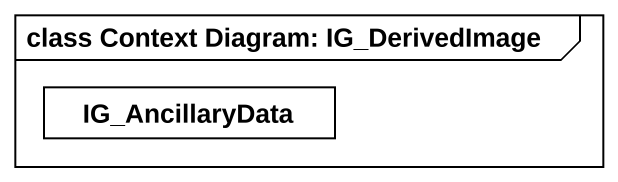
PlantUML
@startuml
mainframe class Context Diagram: IG_DerivedImage
hide circle
hide empty members
class IG_AncillaryData
@enduml
